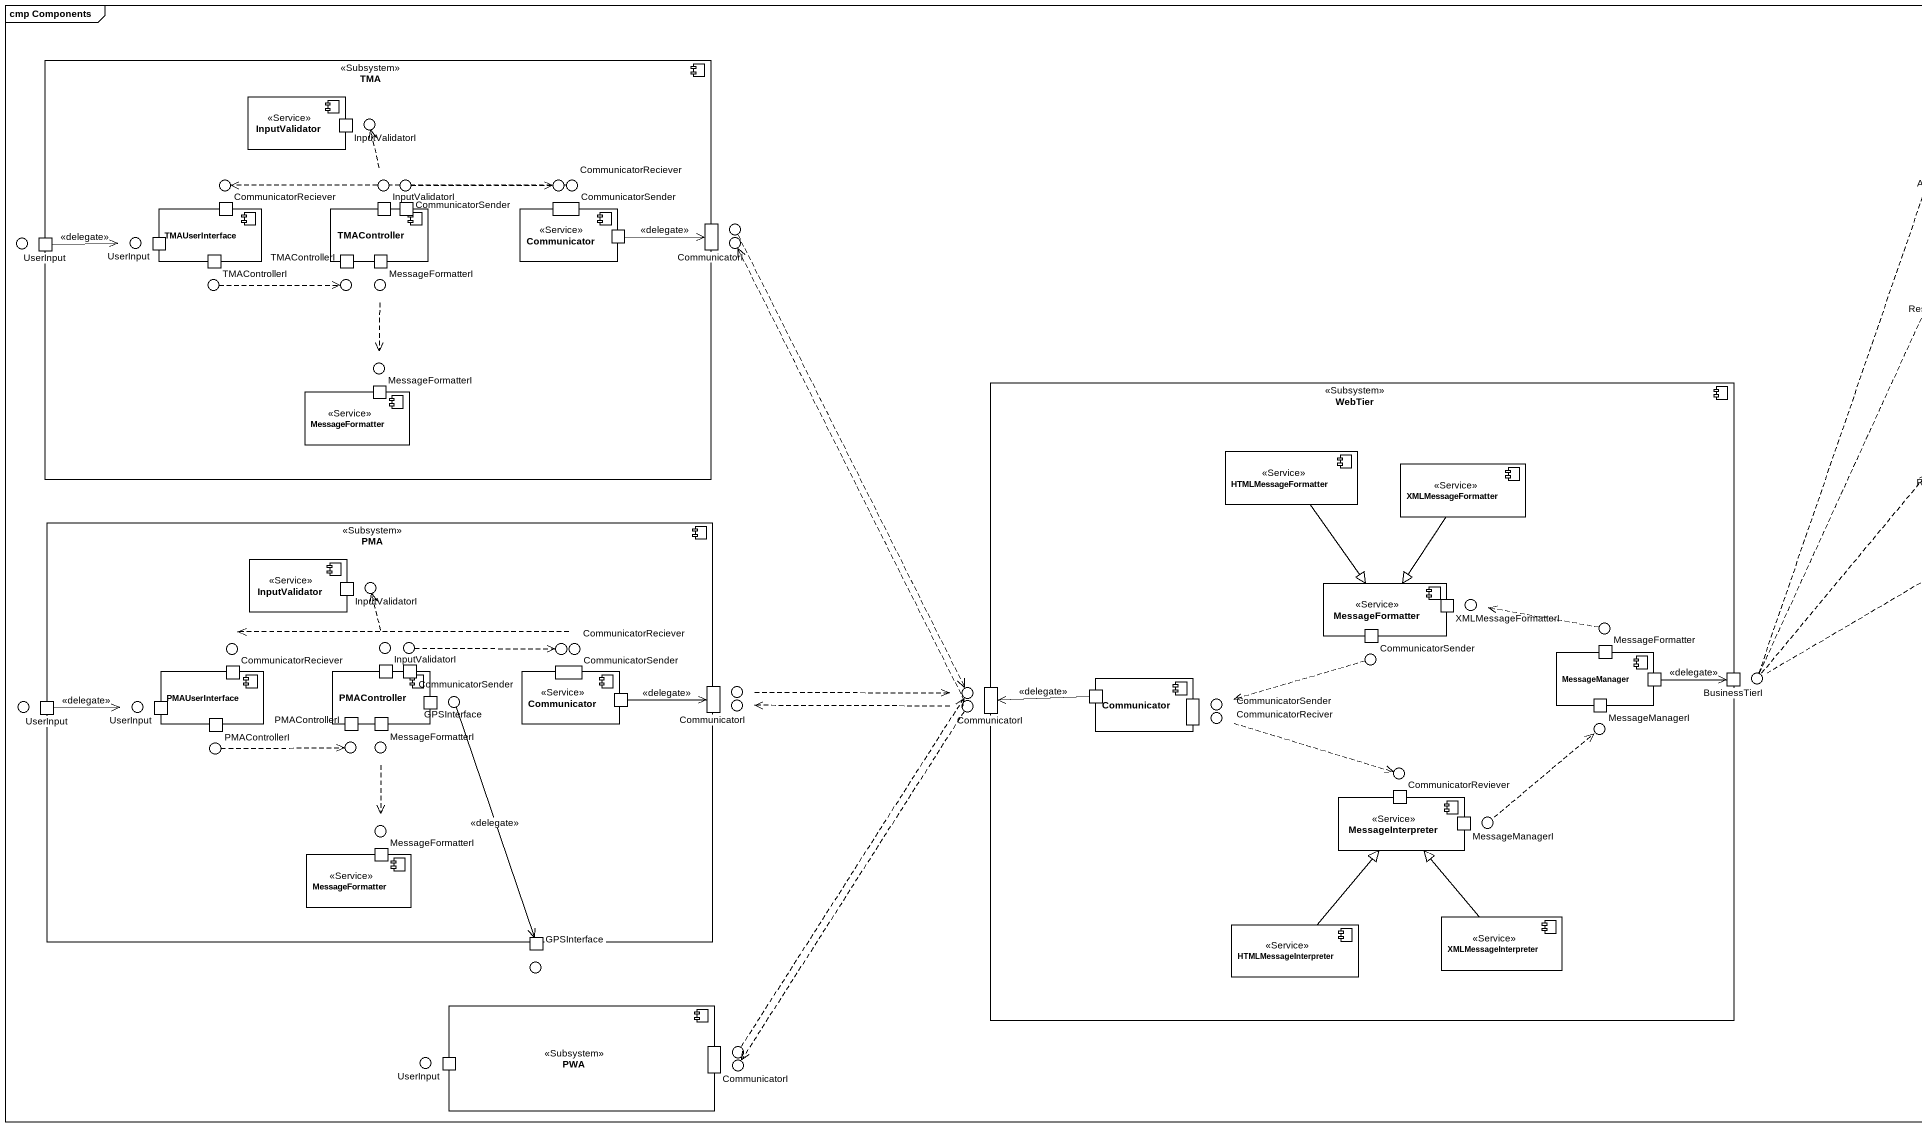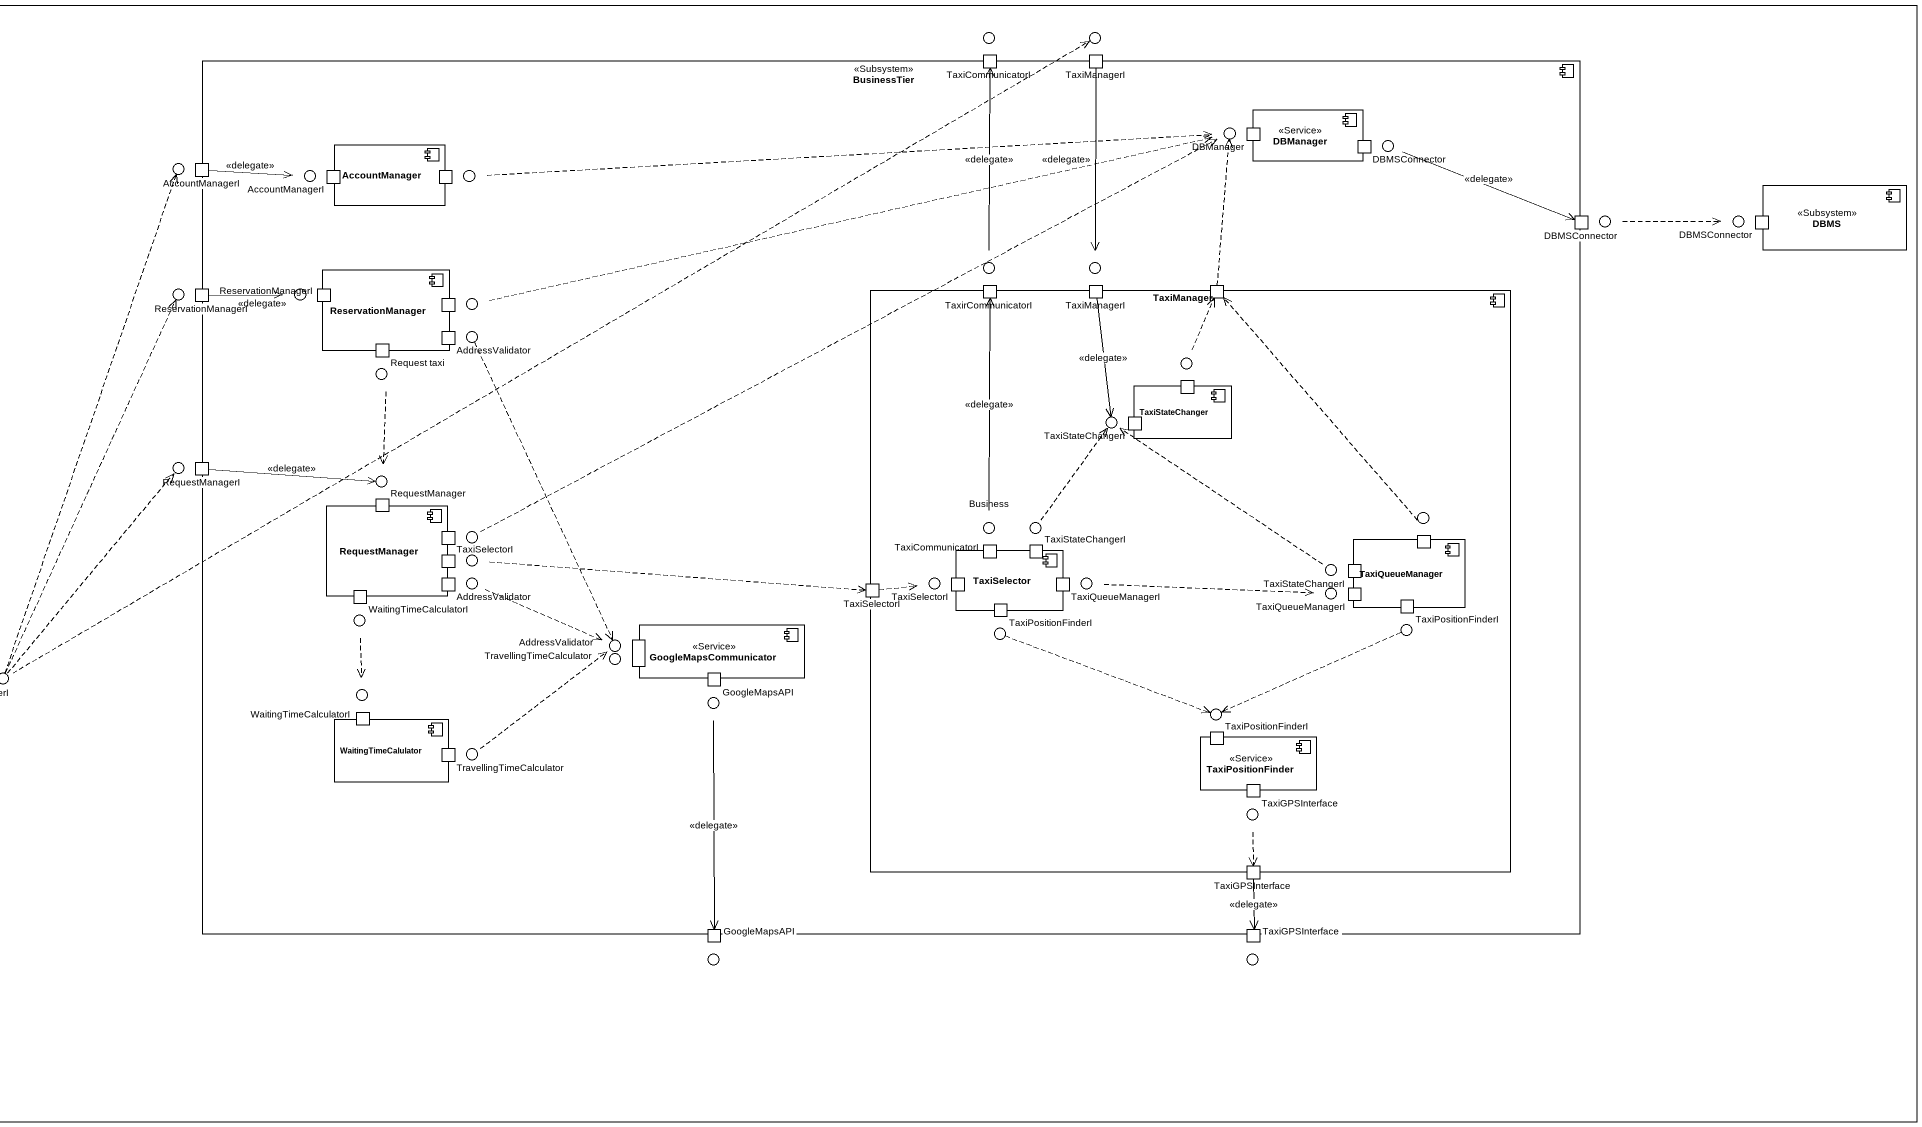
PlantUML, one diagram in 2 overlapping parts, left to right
@startuml
mainframe cmp Components
() " " as lollipop1
() " " as lollipop2
component TMA <<Subsystem>> #FFFFFF {
  component InputValidator <<Service>> #FFFFFF {
    port InputValidatorI
  }
  component TMAUserInterface #FFFFFF {
    port "CommunicatorReciever" as CommunicatorReciever_2
    port "UserInput" as UserInput_2
    port TMAControllerI
  }
  component TMAController #FFFFFF {
    port "InputValidatorI" as InputValidatorI_2
    port CommunicatorSender
    port "TMAControllerI" as TMAControllerI_2
    port MessageFormatterI
  }
  component Communicator <<Service>> #FFFFFF {
    port "CommunicatorSender" as CommunicatorSender_2
    port " " as port2
  }
  port UserInput
  port CommunicatorI
  component MessageFormatter <<Service>> #FFFFFF {
    port "MessageFormatterI" as MessageFormatterI_2
  }
}
component BusinessTier <<Subsystem>> #FFFFFF {
  port TaxiCommunicatorI
  port TaxiManagerI
  component "DBManager" as DBManager_2 <<Service>> #FFFFFF {
    port DBManager
    port DBMSConnector
  }
  port AccountManagerI
  component AccountManager #FFFFFF {
    port "AccountManagerI" as AccountManagerI_2
    port " " as port1
  }
  port "DBMSConnector" as DBMSConnector_2
  port ReservationManagerI
  component ReservationManager #FFFFFF {
    port "ReservationManagerI" as ReservationManagerI_2
    port " " as port4
    port "Request taxi" as Request_taxi
    port AddressValidator
  }
  component TaxiManager #FFFFFF {
    port TaxirCommunicatorI
    port "TaxiManagerI" as TaxiManagerI_2
    port " " as port3
    component TaxiStateChanger #FFFFFF {
      port " " as port5
      port TaxiStateChangerI
    }
    component TaxiSelector #FFFFFF {
      port "TaxiCommunicatorI" as TaxiCommunicatorI_2
      port "TaxiStateChangerI" as TaxiStateChangerI_2
      port "TaxiSelectorI" as TaxiSelectorI_3
      port TaxiPositionFinderI
      port TaxiQueueManagerI
    }
    component TaxiQueueManager #FFFFFF {
      port "TaxiStateChangerI" as TaxiStateChangerI_3
      port " " as port7
      port "TaxiQueueManagerI" as TaxiQueueManagerI_2
      port "TaxiPositionFinderI" as TaxiPositionFinderI_2
    }
    port "TaxiSelectorI" as TaxiSelectorI_2
    component TaxiPositionFinder <<Service>> #FFFFFF {
      port "TaxiPositionFinderI" as TaxiPositionFinderI_3
      port TaxiGPSInterface
    }
    port "TaxiGPSInterface" as TaxiGPSInterface_2
  }
  port RequestManagerI
  component RequestManager #FFFFFF {
    port "RequestManager" as RequestManager_2
    port TaxiSelectorI
    port " " as port6
    port WaitingTimeCalculatorI
    port "AddressValidator" as AddressValidator_2
  }
  component GoogleMapsCommunicator <<Service>> #FFFFFF {
    port " " as port8
    port GoogleMapsAPI
  }
  component WaitingTimeCalulator #FFFFFF {
    port "WaitingTimeCalculatorI" as WaitingTimeCalculatorI_2
    port "TravellingTimeCalculator" as TravellingTimeCalculator_2
  }
  port "GoogleMapsAPI" as GoogleMapsAPI_2
  port "TaxiGPSInterface" as TaxiGPSInterface_3
}
() " " as lollipop3
() " " as lollipop4
() " " as lollipop5
() " " as lollipop6
() " " as lollipop7
() " " as lollipop8
() CommunicatorReciever
() " " as lollipop9
() " " as lollipop10
() " " as lollipop11
() " " as lollipop12
component DBMS <<Subsystem>> #FFFFFF {
  port "DBMSConnector" as DBMSConnector_3
}
() " " as lollipop13
() " " as lollipop14
() " " as lollipop15
() " " as lollipop16
() " " as lollipop17
() " " as lollipop18
() " " as lollipop19
() " " as lollipop20
() " " as lollipop21
() " " as lollipop22
() " " as lollipop23
() " " as lollipop24
() " " as lollipop25
() " " as lollipop26
() " " as lollipop27
() " " as lollipop28
() " " as lollipop29
() " " as lollipop30
component WebTier <<Subsystem>> #FFFFFF {
  component HTMLMessageFormatter <<Service>> #FFFFFF
  component XMLMessageFormatter <<Service>> #FFFFFF
  component "MessageFormatter" as MessageFormatter_2 <<Service>> #FFFFFF {
    port XMLMessageFormatterI
    port "CommunicatorSender" as CommunicatorSender_3
  }
  port "CommunicatorI" as CommunicatorI_3
  component "Communicator" as Communicator_3 #FFFFFF {
    port " " as port9
    port " " as port13
  }
  component MessageManager #FFFFFF {
    port "MessageFormatter" as MessageFormatter_3
    port " " as port10
    port MessageManagerI
  }
  port BusinessTierI
  component MessageInterpreter <<Service>> #FFFFFF {
    port CommunicatorReviever
    port "MessageManagerI" as MessageManagerI_2
  }
  component HTMLMessageInterpreter <<Service>> #FFFFFF
  component XMLMessageInterpreter <<Service>> #FFFFFF
}
() " " as lollipop31
() " " as lollipop32
() " " as lollipop33
component PMA <<Subsystem>> #FFFFFF {
  component "InputValidator" as InputValidator_2 <<Service>> #FFFFFF {
    port "InputValidatorI" as InputValidatorI_3
  }
  component PMAUserInterface #FFFFFF {
    port "CommunicatorReciever" as CommunicatorReciever_4
    port "UserInput" as UserInput_4
    port PMAControllerI
  }
  component PMAController #FFFFFF {
    port "InputValidatorI" as InputValidatorI_4
    port "CommunicatorSender" as CommunicatorSender_4
    port "PMAControllerI" as PMAControllerI_2
    port "MessageFormatterI" as MessageFormatterI_3
    port " " as port11
  }
  component "Communicator" as Communicator_2 <<Service>> #FFFFFF {
    port "CommunicatorSender" as CommunicatorSender_5
    port " " as port12
  }
  port "CommunicatorI" as CommunicatorI_2
  port "UserInput" as UserInput_3
  component "MessageFormatter" as MessageFormatter_4 <<Service>> #FFFFFF {
    port "MessageFormatterI" as MessageFormatterI_4
  }
  port "GPSInterface" as GPSInterface_2
}
() Business
() " " as lollipop34
() " " as lollipop35
() " " as lollipop36
() " " as lollipop37
() " " as lollipop38
() " " as lollipop39
() " " as lollipop40
() " " as lollipop41
() " " as lollipop42
() " " as lollipop43
() " " as lollipop44
() " " as lollipop45
() " " as lollipop46
() " " as lollipop47
() " " as lollipop48
() " " as lollipop49
() " " as lollipop50
() "CommunicatorReciever" as CommunicatorReciever_3
() " " as lollipop51
() "AddressValidator" as AddressValidator_3
() " " as lollipop52
() " " as lollipop53
() " " as lollipop54
() " " as lollipop55
() " " as lollipop56
() " " as lollipop57
() TravellingTimeCalculator
() " " as lollipop58
() " " as lollipop59
() " " as lollipop60
() " " as lollipop61
() " " as lollipop62
() " " as lollipop63
() GPSInterface
() " " as lollipop64
() " " as lollipop65
() "CommunicatorSender" as CommunicatorSender_6
() CommunicatorReciver
() " " as lollipop66
() " " as lollipop67
() " " as lollipop68
() " " as lollipop69
() " " as lollipop70
() " " as lollipop71
() " " as lollipop72
() " " as lollipop73
() " " as lollipop74
() " " as lollipop75
component PWA <<Subsystem>> #FFFFFF {
  port "CommunicatorI" as CommunicatorI_4
  port "UserInput" as UserInput_5
}
() " " as lollipop76
() " " as lollipop77
() " " as lollipop78
TMA -up- lollipop3
BusinessTier -up- lollipop4
TMA -left- lollipop5
TMA -up- lollipop6
TMA -up- lollipop7
TMA -right- lollipop8
TMA -right- CommunicatorReciever
BusinessTier -left- lollipop10
BusinessTier -up- lollipop11
BusinessTier -up- lollipop12
TMA -left- lollipop14
BusinessTier -up- lollipop17
BusinessTier -up- lollipop18
TMA -left- lollipop21
TMA -left- lollipop22
TMA -- lollipop23
BusinessTier -left- lollipop25
BusinessTier -left- lollipop26
TMA -- lollipop27
BusinessTier -left- lollipop28
BusinessTier -left- lollipop29
TaxiManager -up- lollipop30
TaxiManager -up- lollipop31
BusinessTier -left- lollipop33
TaxiManager -left- Business
TaxiManager -left- lollipop34
TaxiManager -right- lollipop35
BusinessTier -left- lollipop36
BusinessTier -left- lollipop37
TaxiManager -right- lollipop38
PMA -up- lollipop39
WebTier -up- lollipop40
WebTier -right- lollipop41
BusinessTier -left- lollipop42
BusinessTier -left- lollipop43
TaxiManager -left- lollipop44
TaxiManager -left- lollipop45
TaxiManager -right- lollipop46
PMA -left- lollipop47
PMA -up- lollipop48
PMA -up- lollipop49
PMA -right- lollipop50
PMA -right- CommunicatorReciever_3
WebTier -up- lollipop51
BusinessTier -left- AddressValidator_3
TaxiManager -left- lollipop52
TaxiManager -right- lollipop53
BusinessTier -left- lollipop57
BusinessTier -left- TravellingTimeCalculator
BusinessTier -- lollipop58
PMA -left- lollipop60
PMA -left- lollipop61
PMA -left- lollipop62
PMA -- lollipop63
PMA -right- GPSInterface
WebTier -left- CommunicatorSender_6
WebTier -left- CommunicatorReciver
WebTier -right- lollipop66
TaxiManager -- lollipop67
WebTier -- lollipop68
BusinessTier -- lollipop69
TaxiManager -- lollipop70
PMA -- lollipop71
WebTier -- lollipop72
TaxiManagerI --> lollipop18 : <<delegate>>
lollipop6 .up.> lollipop3
lollipop7 .right.> lollipop8
CommunicatorReciever .left.> lollipop5
AccountManagerI -right-> lollipop10 : <<delegate>>
lollipop11 .right.> lollipop4
lollipop12 -right-> DBMSConnector_2 : <<delegate>>
UserInput -right-> lollipop14 : <<delegate>>
port2 -right-> CommunicatorI : <<delegate>>
lollipop15 ..> lollipop55
lollipop17 -up-> TaxiCommunicatorI : <<delegate>>
lollipop19 .right.> lollipop20
lollipop21 .right.> lollipop22
lollipop23 ..> lollipop27
ReservationManagerI -right-> lollipop25 : <<delegate>>
TaxiManagerI_2 --> lollipop31 : <<delegate>>
port3 .up.> lollipop4
lollipop26 .right.> lollipop4
lollipop28 ..> lollipop33
lollipop29 ..> AddressValidator_3
lollipop30 .up.> port3
HTMLMessageFormatter --|> MessageFormatter_2
XMLMessageFormatter --|> MessageFormatter_2
RequestManagerI -right-> lollipop33 : <<delegate>>
Business -up-> TaxirCommunicatorI : <<delegate>>
lollipop34 .up.> lollipop31
lollipop35 .up.> port3
lollipop36 .right.> TaxiSelectorI_2
lollipop37 .right.> lollipop4
lollipop38 .up.> lollipop31
lollipop41 .left.> lollipop40
lollipop42 ..> lollipop57
lollipop43 .right.> AddressValidator_3
TaxiSelectorI_2 .right.> lollipop44
lollipop45 .right.> lollipop46
lollipop48 .up.> lollipop39
lollipop49 .right.> lollipop50
CommunicatorReciever_3 .left.> lollipop47
lollipop51 .left.> CommunicatorSender_6
lollipop52 .right.> lollipop67
lollipop53 .left.> lollipop67
lollipop54 .right.> lollipop55
port9 -left-> CommunicatorI_3 : <<delegate>>
port10 -right-> BusinessTierI : <<delegate>>
lollipop56 .right.> lollipop2
lollipop56 .up.> lollipop9
lollipop56 .up.> lollipop24
lollipop56 .up.> lollipop32
lollipop58 --> GoogleMapsAPI_2 : <<delegate>>
UserInput_3 -right-> lollipop60 : <<delegate>>
lollipop61 .right.> lollipop62
lollipop63 ..> lollipop71
GPSInterface --> GPSInterface_2 : <<delegate>>
port12 -right-> CommunicatorI_2 : <<delegate>>
lollipop65 .up.> lollipop16
lollipop65 .left.> lollipop64
lollipop65 ..> lollipop78
CommunicatorReciver .right.> lollipop68
lollipop69 .up.> AddressValidator_3
lollipop70 ..> TaxiGPSInterface_2
lollipop72 .up.> lollipop66
TaxiGPSInterface_2 --> TaxiGPSInterface_3 : <<delegate>>
HTMLMessageInterpreter -up-|> MessageInterpreter
XMLMessageInterpreter -up-|> MessageInterpreter
lollipop76 .up.> lollipop55
@enduml
